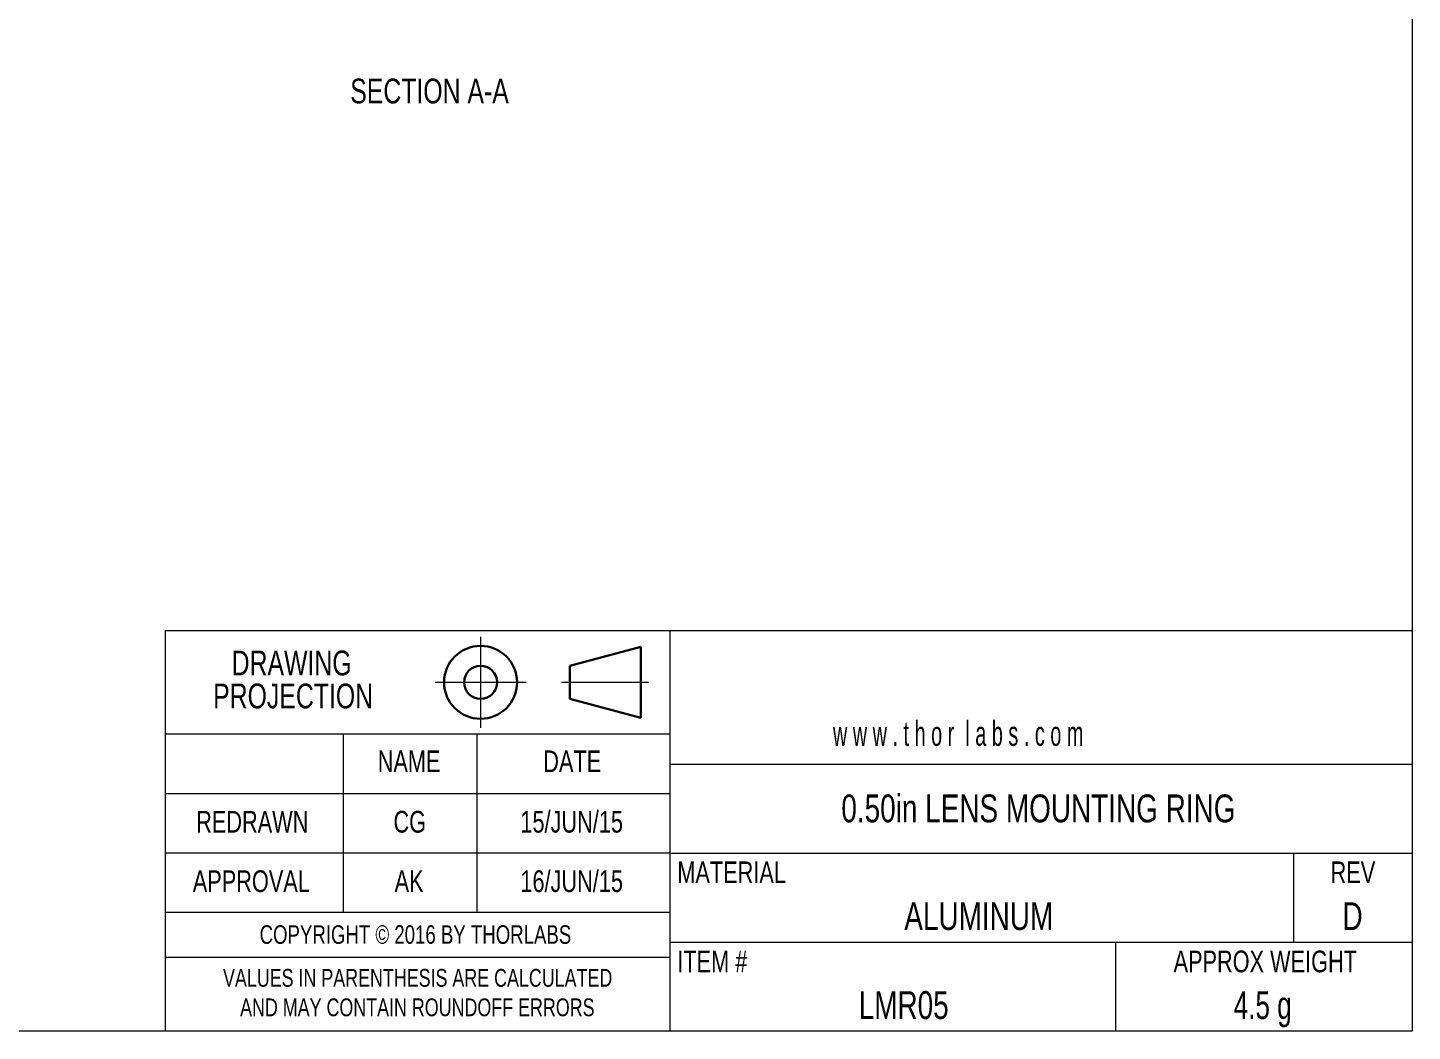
# Model space of a CAD drawing. Header units: inches. Extents: x 0.1 to 10.9, y 0.1 to 8.4.
# Drawn here: x 6.277 to 10.94, y 0.06 to 3.439 of the extents above; entities that cross this region are included whole.
import ezdxf

# ---------------------------------------------------------------- set-up
doc = ezdxf.new("R2010")
doc.units = ezdxf.units.IN
doc.header["$MEASUREMENT"] = 0
doc.header["$PDSIZE"] = -1
doc.linetypes.add('CENTERX2', pattern=[0.8, 0.5, -0.1, 0.1, -0.1])
doc.styles.add('SLDTEXTSTYLE0', font='TXT', dxfattribs={"width": 0.75})
doc.styles.add('SLDTEXTSTYLE1', font='TXT', dxfattribs={"width": 0.6})
doc.styles.add('SLDTEXTSTYLE2', font='TXT', dxfattribs={"width": 0.7})

# ---------------------------------------------------------------- blocks, each defined once
blk = doc.blocks.new('Third Angle Projection Block')
at = {"color": 7, "linetype": 'CENTERX2', "lineweight": 0}
for p, q in [((3.9951, 0.9376), (3.9951, 0.5538)), ((3.8033, 0.7457), (4.187, 0.7457)), ((4.3361, 0.7457), (4.7029, 0.7457))]:
    blk.add_line(p, q, dxfattribs=at)
at = {"color": 7, "linetype": 'Continuous', "lineweight": 30}
for p, q in [((4.6701, 0.8957), (4.3701, 0.8153)), ((4.6701, 0.5957), (4.6701, 0.8957)), ((4.3701, 0.8153), (4.3701, 0.6761)), ((4.3701, 0.6761), (4.6701, 0.5957))]:
    blk.add_line(p, q, dxfattribs=at)
for radius in [0.1536, 0.0696]:
    blk.add_circle((3.9951, 0.7457), radius, dxfattribs=at)
at = {"color": 7, "linetype": 'Continuous', "lineweight": 0}
blk.add_point((3.9951, 0.7457), dxfattribs=at)
blk = doc.blocks.new('SW_NOTE_0')
at = {"color": 0, "linetype": 'Continuous', "lineweight": 0, "char_height": 0.06, "attachment_point": 2, "style": 'SLDTEXTSTYLE0'}
for s, insert in [('VALUES IN PARENTHESIS ARE CALCULATED', (0.7837, 0.0773)), ('AND MAY CONTAIN ROUNDOFF ERRORS', (0.7826, -0.022))]:
    blk.add_mtext(s, dxfattribs=dict(at, insert=insert))
blk = doc.blocks.new('SW_NOTE_1')
at = {"color": 0, "linetype": 'Continuous', "lineweight": 0, "char_height": 0.08333, "attachment_point": 2, "style": 'SLDTEXTSTYLE0'}
for s, insert in [('DRAWING', (0.2669, 0.1074)), ('PROJECTION', (0.2719, -0.0037))]:
    blk.add_mtext(s, dxfattribs=dict(at, insert=insert))

msp = doc.modelspace()

# ---------------------------------------------------------------- linework, layer by layer
at = {"color": 7, "linetype": 'Continuous', "lineweight": 0}
for p, q in [((10.94, 8.44), (10.94, 0.06)), ((6.74, 1.41), (6.74, 0.06)), ((6.74, 1.41), (10.94, 1.41)), ((8.44, 1.41), (8.44, 0.06)), ((8.44, 1.06), (6.74, 1.06)), ((7.34, 1.06), (7.34, 0.46)), ((7.79, 1.06), (7.79, 0.46)), ((8.44, 0.96), (10.94, 0.96)), ((8.44, 0.86), (6.74, 0.86)), ((8.44, 0.66), (6.74, 0.66)), ((8.44, 0.66), (10.94, 0.66)), ((10.54, 0.66), (10.54, 0.36)), ((8.44, 0.46), (6.74, 0.46)), ((8.44, 0.36), (10.94, 0.36)), ((9.94, 0.36), (9.94, 0.06)), ((6.74, 0.31), (8.44, 0.31)), ((10.94, 0.06), (0.06, 0.06))]:
    msp.add_line(p, q, dxfattribs=at)

# ---------------------------------------------------------------- block references
at = {"color": 7, "linetype": 'Continuous', "xscale": 0.8, "yscale": 0.8, "zscale": 0.8}
msp.add_blockref('Third Angle Projection Block', (4.6064, 0.6385), dxfattribs=at)
at = {"color": 7, "linetype": 'Continuous', "lineweight": 0}
for name, p in [('SW_NOTE_1', (6.8993, 1.2345)), ('SW_NOTE_0', (6.8069, 0.1927))]:
    msp.add_blockref(name, p, dxfattribs=at)

# ---------------------------------------------------------------- texts
for s, insert, char_height, attachment_point, style in [('SECTION A-A', (7.6306, 3.2678), 0.083333, 2, 'SLDTEXTSTYLE0'), ('w w w . t h o r  l a b s . c o m', (8.989, 1.1045), 0.083333, 1, 'SLDTEXTSTYLE1'), ('NAME', (7.5618, 1.0057), 0.07292, 2, 'SLDTEXTSTYLE0'), ('DATE', (8.1111, 1.0057), 0.07292, 2, 'SLDTEXTSTYLE0'), ('0.50in LENS MOUNTING RING', (9.6809, 0.8574), 0.09375, 2, 'SLDTEXTSTYLE0'), ('REDRAWN', (7.0337, 0.802), 0.07292, 2, 'SLDTEXTSTYLE0'), ('CG', (7.564, 0.802), 0.07292, 2, 'SLDTEXTSTYLE0'), ('15/JUN/15', (8.1093, 0.802), 0.07292, 2, 'SLDTEXTSTYLE0'), ('MATERIAL', (8.465, 0.6318), 0.07292, 1, 'SLDTEXTSTYLE0'), ('REV', (10.7401, 0.6318), 0.07292, 2, 'SLDTEXTSTYLE0'), ('APPROVAL', (7.0305, 0.602), 0.07292, 2, 'SLDTEXTSTYLE0'), ('AK', (7.5618, 0.602), 0.07292, 2, 'SLDTEXTSTYLE0'), ('16/JUN/15', (8.1093, 0.602), 0.07292, 2, 'SLDTEXTSTYLE0'), ('ALUMINUM', (9.48, 0.4947), 0.09375, 2, 'SLDTEXTSTYLE0'), ('D', (10.7389, 0.4947), 0.0938, 2, 'SLDTEXTSTYLE0'), ('COPYRIGHT © 2016 BY THORLABS', (7.5831, 0.4171), 0.0625, 2, 'SLDTEXTSTYLE0'), ('ITEM #', (8.465, 0.3318), 0.07292, 1, 'SLDTEXTSTYLE0'), ('APPROX WEIGHT', (10.4449, 0.3318), 0.072917, 2, 'SLDTEXTSTYLE0'), ('LMR05', (9.2273, 0.1951), 0.09375, 2, 'SLDTEXTSTYLE0'), ('4.5 g', (10.4363, 0.1951), 0.09375, 2, 'SLDTEXTSTYLE2')]:
    msp.add_mtext(s, dxfattribs=dict(at, insert=insert, char_height=char_height, attachment_point=attachment_point, style=style))

doc.saveas('drawing.dxf')
